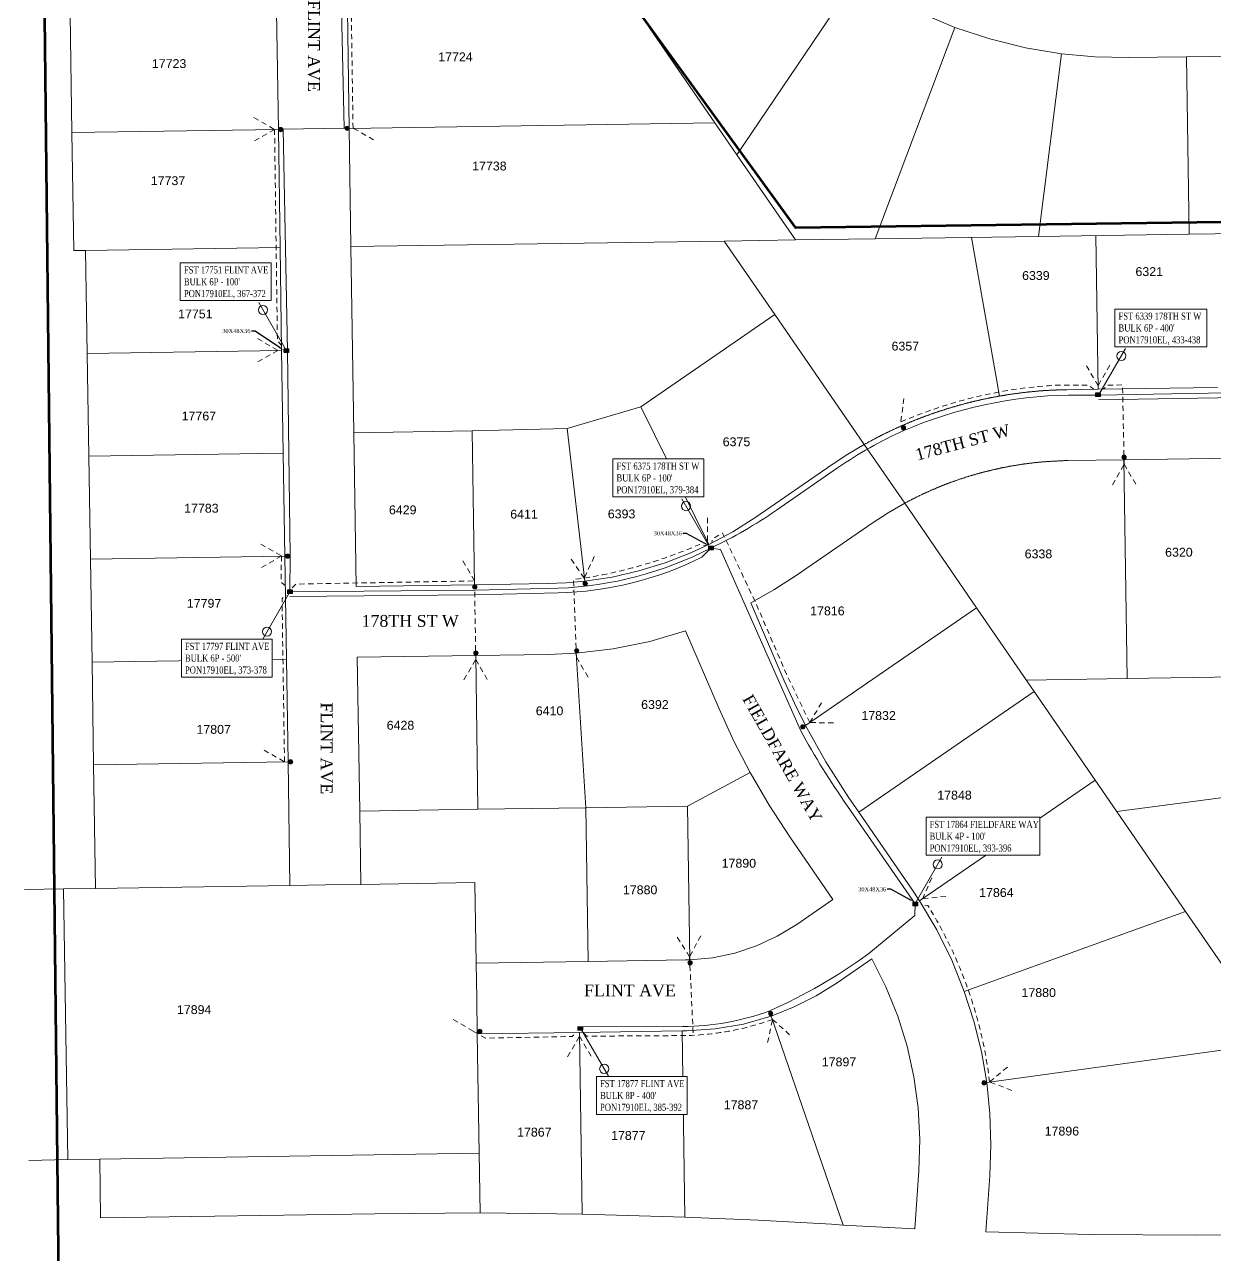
# Model space of a CAD drawing. Header units: feet. Extents: x 865220 to 2841409, y -2240498 to 948907.
# Drawn here: x 2833456 to 2834462, y 945115 to 946155 of the extents above; entities that cross this region are included whole.
import ezdxf
from ezdxf import colors
from ezdxf.entities.mleader import LeaderData, LeaderLine
from ezdxf.enums import TextEntityAlignment as Align
from ezdxf.lldxf.tags import DXFTag
from ezdxf.math import Vec2, Vec3

# ---------------------------------------------------------------- set-up
doc = ezdxf.new("R2010")
doc.units = ezdxf.units.FT
doc.header["$LTSCALE"] = 0.015
doc.header["$MEASUREMENT"] = 0
doc.linetypes.add('DASHED', pattern=[5, 3, -2])
for name, color, linetype in [('288B', 112, '288B'), ('48C', 112, '48C'), ('BURNSVILLE AREA', 7, 'F1'), ('Dakota County Addresses', 7, 'Continuous'), ('Dakota County Parcels', 7, 'Continuous'), ('DETAIL', 7, 'Continuous'), ('DROP BURIED', 7, 'DASHED'), ('PROP_TEL', 6, 'Continuous'), ('STREET NAME', 7, 'Continuous'), ('TAIL', 1, 'MST'), ('TELEPHONE STRUCT-PROP', 6, 'Continuous'), ('TERMINALS', 7, 'Continuous')]:
    doc.layers.add(name, color=color, linetype=linetype)
doc.layers.add('RUNNING LINE (UNDERGROUND)', color=10, linetype='Continuous', lineweight=40)
doc.styles.add('Dimensions 100', font='arial.ttf')
doc.styles.add('Line', font='txt.shx', dxfattribs={"height": 3})
doc.styles.add('SIMPLEX', font='times.ttf', dxfattribs={"width": 0.8})
doc.styles.get("Standard").update_dxf_attribs({"font": 'times.ttf'})
doc.styles.add('Utilities', font='arial.ttf', dxfattribs={"height": 2.5})
tags = doc.linetypes.add('288B', pattern='A,80,-5,["288B",Line,S=1.5,R=0,X=0,Y=-1.5],-24', length=109).pattern_tags.tags
tags[6] = DXFTag(74, 10)
tags = doc.linetypes.add('48C', pattern='A,80,-5,["48C",Line,S=1.5,R=0,X=0,Y=-1.5],-20', length=105).pattern_tags.tags
tags[6] = DXFTag(74, 10)
tags = doc.linetypes.add('F1', pattern='A,15,-5,["F1",Line,S=1.5,R=0,X=0,Y=-1.5],-12', length=32).pattern_tags.tags
tags[6] = DXFTag(74, 10)
tags = doc.linetypes.add('MST', pattern='A,5,-5,5,-5,["TAIL",Line,S=1.5,R=0,X=0,Y=-1.5],-20', length=40).pattern_tags.tags
tags[10] = DXFTag(74, 10)

# ---------------------------------------------------------------- blocks, each defined once
blk = doc.blocks.new('ACMAP_ANN_TEMPLATE_Dakota County Addresses')
at = {"layer": 'Dakota County Addresses', "style": 'Dimensions 100'}
blk.add_attdef('DakotaCountyAddress', text='', height=50, dxfattribs=at).set_placement((0, 0), align=Align.CENTER)
blk = doc.blocks.new('Proposed FlowerPot')
at = {"lineweight": 5, "ltscale": 100, "true_color": 0xffffff}
h = blk.add_hatch(color=7, dxfattribs=at)
h.dxf.hatch_style = 1
h.paths.add_polyline_path([(-0.06, 0, 0.414214), (0, -0.06, 0.414214), (0.06, 0, 0.414214), (0, 0.06, 0.414214)])
at = {"lineweight": 5, "ltscale": 100}
blk.add_circle((0, 0), 0.0604, dxfattribs=at)
at = {"layer": 'RUNNING LINE (UNDERGROUND)', "color": 6, "lineweight": 5, "const_width": 0.00907, "flags": 128}
blk.add_lwpolyline([(-0.06, 0, -0.414214), (0, 0.06, -0.414214), (0.06, 0, -0.414214), (0, -0.06, -0.414214), (-0.06, 0)], format="xyb", dxfattribs=at)
at = {"color": 18, "linetype": 'ByBlock', "lineweight": 5, "ltscale": 100, "true_color": 0x000000, "style": 'Dimensions 100'}
blk.add_text('F', height=0.0744, dxfattribs=at).set_placement((-0.029, -0.037))
blk = doc.blocks.new('NEW HH')
at = {"ltscale": 40, "true_color": 0xffffff}
h = blk.add_hatch(color=7, dxfattribs=at)
h.dxf.hatch_style = 1
h.paths.add_polyline_path([(-0.061, -0.031, 0.414214), (-0.046, -0.046), (0.046, -0.046, 0.414214), (0.061, -0.031), (0.061, 0.031, 0.414214), (0.046, 0.046), (-0.046, 0.046, 0.414214), (-0.061, 0.031)])
at = {"layer": 'RUNNING LINE (UNDERGROUND)', "color": 6, "lineweight": 0, "const_width": 0.005, "flags": 128}
blk.add_lwpolyline([(-0.061, 0.031), (-0.061, -0.031, 0.414214), (-0.046, -0.046), (0.046, -0.046, 0.414214), (0.061, -0.031), (0.061, 0.031, 0.414214), (0.046, 0.046), (-0.046, 0.046, 0.414214)], format="xyb", close=True, dxfattribs=at)
at = {"layer": 'TELEPHONE STRUCT-PROP', "color": 18, "true_color": 0x000000, "style": 'Utilities'}
blk.add_text('HH', height=0.05, dxfattribs=at).set_placement((0, 0), align=Align.MIDDLE_CENTER)
blk = doc.blocks.new('TERMINAL')
at = {"lineweight": 5, "ltscale": 0.5, "flags": 128}
blk.add_lwpolyline([(-0.1, -0.6), (-0.1, 44.8)], dxfattribs=at)
at = {"lineweight": 5, "ltscale": 0.5}
blk.add_circle((-0.1, 37.6), 3.83, dxfattribs=at)

msp = doc.modelspace()

# ---------------------------------------------------------------- linework, layer by layer
at = {"layer": '288B', "lineweight": 5, "ltscale": 50, "flags": 128}
msp.add_lwpolyline([(2833678.5, 945879.2), (2833680.7, 945705.9), (2833680.5, 945675.4), (2833837.1, 945676.8), (2833907.4, 945678.4, 0.109519), (2834036.5, 945712.4, 0.041237), (2834092.1, 945744.5), (2834143.6, 945780.1, -0.047168), (2834199.8, 945811.7, -0.098322), (2834339.1, 945841.7), (2834364.3, 945841.7), (2834566.2, 945845.2), (2834660.7, 945846.8), (2834778, 945848.4), (2834866.1, 945850), (2834956, 945850.3), (2835134.9, 945853.2), (2835314.2, 945855.7), (2835404.1, 945857.6, -0.110188), (2835495.9, 945833.2), (2835555.3, 945805.9, 0.060029), (2835595.7, 945801.4), (2835673.6, 945802.3), (2835703.7, 945802.4, -0.092091), (2835795, 945785.1), (2835834.6, 945769.8), (2835866.5, 945756.6, 0.09105), (2835938.2, 945745), (2836108.7, 945747.4, 0.060024), (2836196.8, 945760.6, 0.059807), (2836279.3, 945794.7, -0.032518), (2836339.3, 945826.2, -0.023167), (2836401.4, 945852.1, -0.043545), (2836530.2, 945882.2), (2836533.7, 945831.7, -0.030919), (2836590.4, 945835.7), (2836705.6, 945838.6), (2836899.2, 945842.4), (2837066.4, 945845.1, -0.143354), (2837216.6, 945803.5, -0.135776), (2837315.6, 945698.9, -0.047257), (2837334.1, 945651.9), (2837390.2, 945445.2), (2837596.9, 945489.7), (2837607.9, 945487.5)], format="xyb", dxfattribs=at)
at = {"layer": '48C', "lineweight": 5, "ltscale": 50, "flags": 128}
msp.add_lwpolyline([(2834209.4, 945411.4), (2834152.1, 945494.2, -0.029073), (2834112.3, 945558.3), (2834044.6, 945711.3), (2834036.5, 945712.4)], format="xyb", dxfattribs=at)
at = {"layer": 'Dakota County Parcels', "lineweight": 5}
for p, q in [((2834058.5, 946044.9), (2834160.4, 946195.5)), ((2833494.6, 946163.7), (2833496.1, 946063.7)), ((2833669.2, 946166.4), (2833670.7, 946066.4)), ((2833729.2, 946167.3), (2833730.7, 946067.3)), ((2833981.5, 946156.8), (2834039.9, 946071.9)), ((2834175.4, 945973.9), (2834243, 946152.7)), ((2834313.5, 945975.9), (2834333.2, 946130.3)), ((2834389.7, 946127.1), (2834438.9, 946127.8)), ((2834438.9, 946127.8), (2834552.9, 946129.5)), ((2834441.1, 945977.8), (2834438.9, 946127.8)), ((2833730.7, 946067.3), (2834039.9, 946071.9)), ((2834039.9, 946071.9), (2834058.5, 946044.9)), ((2833670.7, 946066.4), (2833496.1, 946063.7)), ((2833496.1, 946063.7), (2833497.7, 945963.9)), ((2833670.7, 946066.4), (2833672.2, 945966.5)), ((2833730.7, 946067.3), (2833732.1, 945967.4)), ((2834058.5, 946044.9), (2834108, 945972.9)), ((2834313.5, 945975.9), (2834175.4, 945973.9)), ((2834441.1, 945977.8), (2834313.5, 945975.9)), ((2834362.2, 945976.7), (2834364.1, 945846.7)), ((2834555.1, 945979.5), (2834441.1, 945977.8)), ((2833672.2, 945966.5), (2833507.7, 945964)), ((2833673.5, 945879.5), (2833672.2, 945966.5)), ((2833732.1, 945967.4), (2834047.9, 945972)), ((2833734.6, 945809.9), (2833732.1, 945967.4)), ((2834108, 945972.9), (2834047.9, 945972)), ((2834090.7, 945909.9), (2834047.9, 945972)), ((2834175.4, 945973.9), (2834108, 945972.9)), ((2834257, 945975.1), (2834280.6, 945840.9)), ((2833507.7, 945964), (2833497.7, 945963.9)), ((2833509, 945876.9), (2833507.7, 945964)), ((2833977.3, 945831.9), (2834090.7, 945909.9)), ((2834166.3, 945800), (2834090.7, 945909.9)), ((2833509, 945876.9), (2833673.5, 945879.5)), ((2833510.4, 945790), (2833509, 945876.9)), ((2833674.9, 945792.5), (2833673.5, 945879.5)), ((2834337.7, 945846.3), (2834364.1, 945846.7)), ((2834364.1, 945846.7), (2834465.1, 945848.2)), ((2833915.1, 945813.5), (2833977.3, 945831.9)), ((2833977.3, 945831.9), (2834034.7, 945715.3)), ((2833734.6, 945809.9), (2833834.7, 945811.4)), ((2833736.6, 945679.9), (2833734.6, 945809.9)), ((2833834.7, 945811.4), (2833915.1, 945813.5)), ((2833834.7, 945811.4), (2833836.6, 945681.4)), ((2833915.1, 945813.5), (2833930, 945684.4)), ((2834183.4, 945775.1), (2834166.3, 945800)), ((2833674.9, 945792.5), (2833510.4, 945790)), ((2833511.7, 945703), (2833510.4, 945790)), ((2833676.2, 945705.5), (2833674.9, 945792.5)), ((2834385.9, 945787), (2834477.9, 945788.4)), ((2834139, 945783), (2834074.6, 945738.6)), ((2834338.6, 945786.3), (2834385.9, 945787)), ((2834385.9, 945787), (2834388.7, 945602.1)), ((2834200.5, 945750.3), (2834183.4, 945775.1)), ((2834261.2, 945661.9), (2834200.5, 945750.3)), ((2834108.6, 945689.2), (2834173, 945733.5)), ((2834034.7, 945715.3), (2834019.5, 945708.3)), ((2833676.2, 945705.5), (2833511.7, 945703)), ((2833677.6, 945618.5), (2833676.2, 945705.5)), ((2833513.1, 945616), (2833511.7, 945703)), ((2833836.6, 945681.4), (2833736.6, 945679.9)), ((2833898, 945682.3), (2833836.6, 945681.4)), ((2834098.6, 945600.2), (2834070.3, 945666.1)), ((2834261.2, 945661.9), (2834116.5, 945562.4)), ((2834310, 945591.1), (2834261.2, 945661.9)), ((2834015.2, 945642.4), (2834043.5, 945576.5)), ((2833837.6, 945621.4), (2833898.9, 945622.3)), ((2833898.9, 945622.3), (2833922.6, 945623.4)), ((2833930.7, 945492.8), (2833922.6, 945623.4)), ((2833677.6, 945618.5), (2833513.1, 945616)), ((2833514.4, 945529), (2833513.1, 945616)), ((2833678.9, 945531.6), (2833677.6, 945618.5)), ((2833737.5, 945620), (2833837.6, 945621.4)), ((2833739.5, 945490), (2833737.5, 945620)), ((2833839.5, 945491.5), (2833837.6, 945621.4)), ((2834303.3, 945600.8), (2834388.7, 945602.1)), ((2834388.7, 945602.1), (2834480.7, 945603.4)), ((2834310, 945591.1), (2834161.7, 945489.1)), ((2834361.5, 945516.1), (2834310, 945591.1)), ((2833514.4, 945529), (2833678.9, 945531.6)), ((2833514.4, 945529), (2833516.1, 945424.5)), ((2833678.9, 945531.6), (2833680.5, 945427.1)), ((2834016.7, 945494.1), (2834069.8, 945522.6)), ((2834379.9, 945489.5), (2834613.8, 945520.6)), ((2834361.5, 945516.1), (2834213.1, 945414)), ((2834438, 945404.9), (2834361.5, 945516.1)), ((2834152.7, 945502.1), (2834161.7, 945489.1)), ((2833739.5, 945490), (2833839.5, 945491.5)), ((2833739.5, 945490), (2833740.5, 945428)), ((2833839.5, 945491.5), (2833930.7, 945492.8)), ((2833930.7, 945492.8), (2834016.7, 945494.1)), ((2833930.7, 945492.8), (2833932.7, 945362.8)), ((2834016.7, 945494.1), (2834018.6, 945364.1)), ((2834161.7, 945489.1), (2834206.4, 945424)), ((2834103.3, 945468.1), (2834139.7, 945415.2)), ((2833456.1, 945423.6), (2833489.1, 945424.1)), ((2833489.1, 945424.1), (2833516.1, 945424.5)), ((2833492.6, 945195.2), (2833489.1, 945424.1)), ((2833516.1, 945424.5), (2833680.5, 945427.1)), ((2833680.5, 945427.1), (2833710.5, 945427.5)), ((2833710.5, 945427.5), (2833740.5, 945428)), ((2833740.5, 945428), (2833837, 945429.5)), ((2833838, 945361.4), (2833837, 945429.5)), ((2834213.1, 945414), (2834206.4, 945424)), ((2834139.7, 945415.2), (2834109.2, 945394.1)), ((2834438, 945404.9), (2834250.8, 945337.5)), ((2834514.2, 945294.2), (2834438, 945404.9)), ((2833932.7, 945362.8), (2833838, 945361.4)), ((2834015.2, 945364.1), (2833932.7, 945362.8)), ((2834018.6, 945364.1), (2834015.2, 945364.1)), ((2834143.3, 945344.7), (2834172.6, 945365)), ((2833838.5, 945331.4), (2833838, 945361.4)), ((2833839, 945301.5), (2833838.5, 945331.4)), ((2834087.5, 945316.6), (2834148.3, 945139.9)), ((2833925.3, 945302.7), (2833839, 945301.5)), ((2833840.5, 945200.6), (2833839, 945301.5)), ((2833925.3, 945302.7), (2834012.2, 945304)), ((2833925.3, 945302.7), (2833927.6, 945149.1)), ((2834012.2, 945304), (2834016.1, 945304.1)), ((2834012.2, 945304), (2834014.5, 945146.6)), ((2834514.2, 945294.2), (2834269.8, 945260.5)), ((2833492.6, 945195.2), (2833519.6, 945195.6)), ((2833519.6, 945195.6), (2833840.5, 945200.6)), ((2833520.4, 945146.1), (2833519.6, 945195.6)), ((2833840.5, 945200.6), (2833841.3, 945150.1)), ((2833459.6, 945194.6), (2833492.6, 945195.2)), ((2834212.5, 945185.7), (2834209, 945136.7)), ((2834269, 945134.2), (2834272.4, 945181.4)), ((2833752.3, 945149.5), (2833520.4, 945146.1)), ((2833841.3, 945150.1), (2833752.3, 945149.5)), ((2833927.6, 945149.1), (2833841.3, 945150.1)), ((2834014.5, 945146.6), (2833927.6, 945149.1)), ((2834148.3, 945139.9), (2834138.5, 945140.5)), ((2834209, 945136.7), (2834148.3, 945139.9))]:
    msp.add_line(p, q, dxfattribs=at)
for points in [[(2834160.4, 946195.5), (2834186.8, 946179.1), (2834214.4, 946164.8), (2834243, 946152.7)], [(2834243, 946152.7), (2834272.4, 946142.9), (2834302.6, 946135.4), (2834333.2, 946130.3)], [(2834333.2, 946130.3), (2834361.4, 946127.7), (2834389.7, 946127.1)], [(2834280.6, 945840.9), (2834280.1, 945840.8), (2834279.6, 945840.7), (2834279.1, 945840.6), (2834278.6, 945840.5), (2834278.1, 945840.4), (2834277.6, 945840.4), (2834277.2, 945840.3), (2834276.7, 945840.2), (2834276.2, 945840.1), (2834275.7, 945840), (2834275.2, 945839.9), (2834274.7, 945839.8), (2834274.2, 945839.7), (2834273.7, 945839.6), (2834273.2, 945839.5), (2834272.7, 945839.4), (2834272.2, 945839.3), (2834271.8, 945839.2), (2834271.3, 945839.1), (2834270.8, 945839), (2834270.3, 945838.9), (2834269.8, 945838.8), (2834269.3, 945838.7), (2834268.8, 945838.6), (2834268.3, 945838.5), (2834267.8, 945838.4), (2834267.4, 945838.3), (2834266.9, 945838.2), (2834266.4, 945838.1), (2834265.9, 945838), (2834265.4, 945837.9), (2834264.9, 945837.8), (2834264.4, 945837.7), (2834263.9, 945837.5), (2834263.4, 945837.4), (2834263, 945837.3), (2834262.5, 945837.2), (2834262, 945837.1), (2834261.5, 945837), (2834261, 945836.9), (2834260.5, 945836.8), (2834260, 945836.6), (2834259.5, 945836.5), (2834259.1, 945836.4), (2834258.6, 945836.3), (2834258.1, 945836.2), (2834257.6, 945836.1), (2834257.1, 945835.9), (2834256.6, 945835.8), (2834256.1, 945835.7), (2834255.7, 945835.6), (2834255.2, 945835.5), (2834254.7, 945835.3), (2834254.2, 945835.2), (2834253.7, 945835.1), (2834253.2, 945835), (2834252.8, 945834.8), (2834252.3, 945834.7), (2834251.8, 945834.6), (2834251.3, 945834.5), (2834250.8, 945834.3), (2834250.3, 945834.2), (2834249.9, 945834.1), (2834249.4, 945833.9), (2834248.9, 945833.8), (2834248.4, 945833.7), (2834247.9, 945833.6), (2834247.4, 945833.4), (2834247, 945833.3), (2834246.5, 945833.2), (2834246, 945833), (2834245.5, 945832.9), (2834245, 945832.7), (2834244.6, 945832.6), (2834244.1, 945832.5), (2834243.6, 945832.3), (2834243.1, 945832.2), (2834242.6, 945832.1), (2834242.2, 945831.9), (2834241.7, 945831.8), (2834241.2, 945831.6), (2834240.7, 945831.5), (2834240.2, 945831.4), (2834239.8, 945831.2), (2834239.3, 945831.1), (2834238.8, 945830.9), (2834238.3, 945830.8), (2834237.8, 945830.6), (2834237.4, 945830.5), (2834236.9, 945830.3), (2834236.4, 945830.2), (2834235.9, 945830), (2834235.5, 945829.9), (2834235, 945829.7), (2834234.5, 945829.6), (2834234, 945829.4), (2834233.5, 945829.3), (2834233.1, 945829.1), (2834232.6, 945829), (2834232.1, 945828.8), (2834231.6, 945828.7), (2834231.2, 945828.5), (2834230.7, 945828.4), (2834230.2, 945828.2), (2834229.7, 945828.1), (2834229.3, 945827.9), (2834228.8, 945827.7), (2834228.3, 945827.6), (2834227.8, 945827.4), (2834227.4, 945827.3), (2834226.9, 945827.1), (2834226.4, 945826.9), (2834226, 945826.8), (2834225.5, 945826.6), (2834225, 945826.4), (2834224.5, 945826.3), (2834224.1, 945826.1), (2834223.6, 945826), (2834223.1, 945825.8), (2834222.7, 945825.6), (2834222.2, 945825.5), (2834221.7, 945825.3), (2834221.2, 945825.1), (2834220.8, 945824.9), (2834220.3, 945824.8), (2834219.8, 945824.6), (2834219.4, 945824.4), (2834218.9, 945824.3), (2834218.4, 945824.1), (2834218, 945823.9), (2834217.5, 945823.7), (2834217, 945823.6), (2834216.5, 945823.4), (2834216.1, 945823.2), (2834215.6, 945823), (2834215.1, 945822.9), (2834214.7, 945822.7), (2834214.2, 945822.5), (2834213.7, 945822.3), (2834213.3, 945822.1), (2834212.8, 945822), (2834212.3, 945821.8), (2834211.9, 945821.6), (2834211.4, 945821.4), (2834210.9, 945821.2), (2834210.5, 945821.1), (2834210, 945820.9), (2834209.6, 945820.7), (2834209.1, 945820.5), (2834208.6, 945820.3), (2834208.2, 945820.1), (2834207.7, 945819.9), (2834207.2, 945819.7), (2834206.8, 945819.6), (2834206.3, 945819.4), (2834205.8, 945819.2), (2834205.4, 945819), (2834204.9, 945818.8), (2834204.5, 945818.6), (2834204, 945818.4), (2834203.5, 945818.2), (2834203.1, 945818), (2834202.6, 945817.8), (2834202.2, 945817.6), (2834201.7, 945817.4), (2834201.2, 945817.2), (2834200.8, 945817), (2834200.3, 945816.8), (2834199.9, 945816.6), (2834199.4, 945816.4), (2834198.9, 945816.2), (2834198.5, 945816), (2834198, 945815.8), (2834197.6, 945815.6), (2834197.1, 945815.4), (2834196.7, 945815.2), (2834196.2, 945815), (2834195.7, 945814.8), (2834195.3, 945814.6), (2834194.8, 945814.4), (2834194.4, 945814.2), (2834193.9, 945814), (2834193.5, 945813.8), (2834193, 945813.6), (2834192.6, 945813.4), (2834192.1, 945813.2), (2834191.6, 945813), (2834191.2, 945812.8), (2834190.7, 945812.5), (2834190.3, 945812.3), (2834189.8, 945812.1), (2834189.4, 945811.9), (2834188.9, 945811.7), (2834188.5, 945811.5), (2834188, 945811.3), (2834187.6, 945811), (2834187.1, 945810.8), (2834186.7, 945810.6), (2834186.2, 945810.4), (2834185.8, 945810.2), (2834185.3, 945810), (2834184.9, 945809.7), (2834184.4, 945809.5), (2834184, 945809.3), (2834183.5, 945809.1), (2834183.1, 945808.9), (2834182.6, 945808.6), (2834182.2, 945808.4), (2834181.7, 945808.2), (2834181.3, 945808), (2834180.8, 945807.7), (2834180.4, 945807.5), (2834180, 945807.3), (2834179.5, 945807.1), (2834179.1, 945806.8), (2834178.6, 945806.6), (2834178.2, 945806.4), (2834177.7, 945806.1), (2834177.3, 945805.9), (2834176.8, 945805.7), (2834176.4, 945805.5), (2834176, 945805.2), (2834175.5, 945805), (2834175.1, 945804.8), (2834174.6, 945804.5), (2834174.2, 945804.3), (2834173.7, 945804.1), (2834173.3, 945803.8), (2834172.9, 945803.6), (2834172.4, 945803.3), (2834172, 945803.1), (2834171.5, 945802.9), (2834171.1, 945802.6), (2834170.7, 945802.4), (2834170.2, 945802.2), (2834169.8, 945801.9), (2834169.4, 945801.7), (2834168.9, 945801.4), (2834168.5, 945801.2), (2834168, 945800.9), (2834167.6, 945800.7), (2834167.2, 945800.5), (2834166.7, 945800.2), (2834166.3, 945800)], [(2834337.7, 945846.3), (2834337.2, 945846.3), (2834336.7, 945846.3), (2834336.2, 945846.3), (2834335.7, 945846.3), (2834335.2, 945846.3), (2834334.7, 945846.2), (2834334.2, 945846.2), (2834333.7, 945846.2), (2834333.2, 945846.2), (2834332.7, 945846.2), (2834332.2, 945846.2), (2834331.7, 945846.2), (2834331.2, 945846.1), (2834330.7, 945846.1), (2834330.2, 945846.1), (2834329.7, 945846.1), (2834329.2, 945846.1), (2834328.7, 945846.1), (2834328.2, 945846), (2834327.7, 945846), (2834327.2, 945846), (2834326.7, 945846), (2834326.2, 945845.9), (2834325.7, 945845.9), (2834325.2, 945845.9), (2834324.7, 945845.9), (2834324.2, 945845.9), (2834323.7, 945845.8), (2834323.2, 945845.8), (2834322.7, 945845.8), (2834322.2, 945845.7), (2834321.7, 945845.7), (2834321.2, 945845.7), (2834320.7, 945845.7), (2834320.2, 945845.6), (2834319.7, 945845.6), (2834319.2, 945845.6), (2834318.7, 945845.5), (2834318.2, 945845.5), (2834317.7, 945845.5), (2834317.2, 945845.4), (2834316.7, 945845.4), (2834316.2, 945845.3), (2834315.7, 945845.3), (2834315.2, 945845.3), (2834314.7, 945845.2), (2834314.2, 945845.2), (2834313.7, 945845.1), (2834313.2, 945845.1), (2834312.7, 945845.1), (2834312.2, 945845), (2834311.7, 945845), (2834311.2, 945844.9), (2834310.7, 945844.9), (2834310.3, 945844.8), (2834309.8, 945844.8), (2834309.3, 945844.8), (2834308.8, 945844.7), (2834308.3, 945844.7), (2834307.8, 945844.6), (2834307.3, 945844.6), (2834306.8, 945844.5), (2834306.3, 945844.5), (2834305.8, 945844.4), (2834305.3, 945844.4), (2834304.8, 945844.3), (2834304.3, 945844.3), (2834303.8, 945844.2), (2834303.3, 945844.1), (2834302.8, 945844.1), (2834302.3, 945844), (2834301.8, 945844), (2834301.3, 945843.9), (2834300.8, 945843.9), (2834300.3, 945843.8), (2834299.8, 945843.7), (2834299.3, 945843.7), (2834298.8, 945843.6), (2834298.3, 945843.6), (2834297.8, 945843.5), (2834297.3, 945843.4), (2834296.8, 945843.4), (2834296.3, 945843.3), (2834295.8, 945843.2), (2834295.3, 945843.2), (2834294.9, 945843.1), (2834294.4, 945843), (2834293.9, 945843), (2834293.4, 945842.9), (2834292.9, 945842.8), (2834292.4, 945842.8), (2834291.9, 945842.7), (2834291.4, 945842.6), (2834290.9, 945842.5), (2834290.4, 945842.5), (2834289.9, 945842.4), (2834289.4, 945842.3), (2834288.9, 945842.3), (2834288.4, 945842.2), (2834287.9, 945842.1), (2834287.4, 945842), (2834286.9, 945841.9), (2834286.4, 945841.9), (2834286, 945841.8), (2834285.5, 945841.7), (2834285, 945841.6), (2834284.5, 945841.5), (2834284, 945841.5), (2834283.5, 945841.4), (2834283, 945841.3), (2834282.5, 945841.2), (2834282, 945841.1), (2834281.5, 945841), (2834280.6, 945840.9)], [(2834166.3, 945800), (2834152.5, 945791.8), (2834139, 945783)], [(2834200.5, 945750.3), (2834200.9, 945750.5), (2834201.3, 945750.8), (2834201.8, 945751), (2834202.2, 945751.2), (2834202.7, 945751.5), (2834203.1, 945751.7), (2834203.5, 945751.9), (2834204, 945752.2), (2834204.4, 945752.4), (2834204.9, 945752.6), (2834205.3, 945752.9), (2834205.8, 945753.1), (2834206.2, 945753.3), (2834206.7, 945753.6), (2834207.1, 945753.8), (2834207.5, 945754), (2834208, 945754.2), (2834208.4, 945754.5), (2834208.9, 945754.7), (2834209.3, 945754.9), (2834209.8, 945755.1), (2834210.2, 945755.4), (2834210.7, 945755.6), (2834211.1, 945755.8), (2834211.6, 945756), (2834212, 945756.2), (2834212.5, 945756.4), (2834212.9, 945756.7), (2834213.4, 945756.9), (2834213.8, 945757.1), (2834214.3, 945757.3), (2834214.7, 945757.5), (2834215.2, 945757.7), (2834215.6, 945758), (2834216.1, 945758.2), (2834216.5, 945758.4), (2834217, 945758.6), (2834217.4, 945758.8), (2834217.9, 945759), (2834218.4, 945759.2), (2834218.8, 945759.4), (2834219.3, 945759.6), (2834219.7, 945759.8), (2834220.2, 945760), (2834220.6, 945760.2), (2834221.1, 945760.4), (2834221.5, 945760.6), (2834222, 945760.9), (2834222.5, 945761.1), (2834222.9, 945761.3), (2834223.4, 945761.5), (2834223.8, 945761.7), (2834224.3, 945761.9), (2834224.8, 945762), (2834225.2, 945762.2), (2834225.7, 945762.4), (2834226.1, 945762.6), (2834226.6, 945762.8), (2834227.1, 945763), (2834227.5, 945763.2), (2834228, 945763.4), (2834228.4, 945763.6), (2834228.9, 945763.8), (2834229.4, 945764), (2834229.8, 945764.2), (2834230.3, 945764.4), (2834230.8, 945764.5), (2834231.2, 945764.7), (2834231.7, 945764.9), (2834232.1, 945765.1), (2834232.6, 945765.3), (2834233.1, 945765.5), (2834233.5, 945765.7), (2834234, 945765.8), (2834234.5, 945766), (2834234.9, 945766.2), (2834235.4, 945766.4), (2834235.9, 945766.6), (2834236.3, 945766.7), (2834236.8, 945766.9), (2834237.3, 945767.1), (2834237.7, 945767.3), (2834238.2, 945767.4), (2834238.7, 945767.6), (2834239.1, 945767.8), (2834239.6, 945768), (2834240.1, 945768.1), (2834240.6, 945768.3), (2834241, 945768.5), (2834241.5, 945768.6), (2834242, 945768.8), (2834242.4, 945769), (2834242.9, 945769.1), (2834243.4, 945769.3), (2834243.9, 945769.5), (2834244.3, 945769.6), (2834244.8, 945769.8), (2834245.3, 945770), (2834245.7, 945770.1), (2834246.2, 945770.3), (2834246.7, 945770.5), (2834247.2, 945770.6), (2834247.6, 945770.8), (2834248.1, 945770.9), (2834248.6, 945771.1), (2834249.1, 945771.3), (2834249.5, 945771.4), (2834250, 945771.6), (2834250.5, 945771.7), (2834251, 945771.9), (2834251.4, 945772), (2834251.9, 945772.2), (2834252.4, 945772.3), (2834252.9, 945772.5), (2834253.3, 945772.6), (2834253.8, 945772.8), (2834254.3, 945772.9), (2834254.8, 945773.1), (2834255.3, 945773.2), (2834255.7, 945773.4), (2834256.2, 945773.5), (2834256.7, 945773.7), (2834257.2, 945773.8), (2834257.6, 945773.9), (2834258.1, 945774.1), (2834258.6, 945774.2), (2834259.1, 945774.4), (2834259.6, 945774.5), (2834260, 945774.6), (2834260.5, 945774.8), (2834261, 945774.9), (2834261.5, 945775.1), (2834262, 945775.2), (2834262.4, 945775.3), (2834262.9, 945775.5), (2834263.4, 945775.6), (2834263.9, 945775.7), (2834264.4, 945775.9), (2834264.9, 945776), (2834265.3, 945776.1), (2834265.8, 945776.2), (2834266.3, 945776.4), (2834266.8, 945776.5), (2834267.3, 945776.6), (2834267.8, 945776.8), (2834268.2, 945776.9), (2834268.7, 945777), (2834269.2, 945777.1), (2834269.7, 945777.2), (2834270.2, 945777.4), (2834270.7, 945777.5), (2834271.2, 945777.6), (2834271.6, 945777.7), (2834272.1, 945777.8), (2834272.6, 945778), (2834273.1, 945778.1), (2834273.6, 945778.2), (2834274.1, 945778.3), (2834274.6, 945778.4), (2834275, 945778.5), (2834275.5, 945778.7), (2834276, 945778.8), (2834276.5, 945778.9), (2834277, 945779), (2834277.5, 945779.1), (2834278, 945779.2), (2834278.5, 945779.3), (2834278.9, 945779.4), (2834279.4, 945779.5), (2834279.9, 945779.6), (2834280.4, 945779.7), (2834280.9, 945779.8), (2834281.4, 945779.9), (2834281.9, 945780.1), (2834282.4, 945780.2), (2834282.9, 945780.3), (2834283.3, 945780.4), (2834283.8, 945780.5), (2834284.3, 945780.5), (2834284.8, 945780.6), (2834285.3, 945780.7), (2834285.8, 945780.8), (2834286.3, 945780.9), (2834286.8, 945781), (2834287.3, 945781.1), (2834287.8, 945781.2), (2834288.3, 945781.3), (2834288.7, 945781.4), (2834289.2, 945781.5), (2834289.7, 945781.6), (2834290.2, 945781.7), (2834290.7, 945781.8), (2834291.2, 945781.8), (2834291.7, 945781.9), (2834292.2, 945782), (2834292.7, 945782.1), (2834293.2, 945782.2), (2834293.7, 945782.3), (2834294.2, 945782.3), (2834294.7, 945782.4), (2834295.1, 945782.5), (2834295.6, 945782.6), (2834296.1, 945782.7), (2834296.6, 945782.7), (2834297.1, 945782.8), (2834297.6, 945782.9), (2834298.1, 945783), (2834298.6, 945783), (2834299.1, 945783.1), (2834299.6, 945783.2), (2834300.1, 945783.3), (2834300.6, 945783.3), (2834301.1, 945783.4), (2834301.6, 945783.5), (2834302.1, 945783.5), (2834302.6, 945783.6), (2834303.1, 945783.7), (2834303.6, 945783.7), (2834304.1, 945783.8), (2834304.5, 945783.9), (2834305, 945783.9), (2834305.5, 945784), (2834306, 945784.1), (2834306.5, 945784.1), (2834307, 945784.2), (2834307.5, 945784.2), (2834308, 945784.3), (2834308.5, 945784.4), (2834309, 945784.4), (2834309.5, 945784.5), (2834310, 945784.5), (2834310.5, 945784.6), (2834311, 945784.6), (2834311.5, 945784.7), (2834312, 945784.7), (2834312.5, 945784.8), (2834313, 945784.8), (2834313.5, 945784.9), (2834314, 945784.9), (2834314.5, 945785), (2834315, 945785), (2834315.5, 945785.1), (2834316, 945785.1), (2834316.5, 945785.2), (2834317, 945785.2), (2834317.5, 945785.3), (2834318, 945785.3), (2834318.5, 945785.3), (2834319, 945785.4), (2834319.5, 945785.4), (2834320, 945785.5), (2834320.5, 945785.5), (2834321, 945785.5), (2834321.5, 945785.6), (2834322, 945785.6), (2834322.5, 945785.6), (2834323, 945785.7), (2834323.5, 945785.7), (2834324, 945785.7), (2834324.5, 945785.8), (2834325, 945785.8), (2834325.5, 945785.8), (2834325.9, 945785.9), (2834326.4, 945785.9), (2834326.9, 945785.9), (2834327.4, 945785.9), (2834327.9, 945786), (2834328.4, 945786), (2834328.9, 945786), (2834329.4, 945786), (2834329.9, 945786.1), (2834330.4, 945786.1), (2834330.9, 945786.1), (2834331.4, 945786.1), (2834331.9, 945786.1), (2834332.4, 945786.2), (2834332.9, 945786.2), (2834333.4, 945786.2), (2834333.9, 945786.2), (2834334.4, 945786.2), (2834334.9, 945786.2), (2834335.4, 945786.3), (2834335.9, 945786.3), (2834336.4, 945786.3), (2834336.9, 945786.3), (2834337.4, 945786.3), (2834337.9, 945786.3), (2834338.6, 945786.3)], [(2834173, 945733.5), (2834186.5, 945742.3), (2834200.5, 945750.3)], [(2834074.6, 945738.6), (2834055.1, 945726.2), (2834034.7, 945715.3)], [(2834019.5, 945708.3), (2833997.9, 945699.9), (2833975.7, 945693.1), (2833953, 945687.9), (2833930, 945684.4)], [(2833930, 945684.4), (2833914, 945683), (2833898, 945682.3)], [(2834070.3, 945666.1), (2834089.8, 945677.1), (2834108.6, 945689.2)], [(2833922.6, 945623.4), (2833954, 945627.2), (2833984.9, 945633.5), (2834015.2, 945642.4)], [(2834116.5, 945562.4), (2834107.2, 945581.1), (2834098.6, 945600.2)], [(2834043.5, 945576.5), (2834056, 945549.2), (2834069.8, 945522.6)], [(2834152.7, 945502.1), (2834133.7, 945531.7), (2834116.5, 945562.4)], [(2834069.8, 945522.6), (2834085.8, 945494.9), (2834103.3, 945468.1)], [(2834250.8, 945337.5), (2834240.2, 945363.9), (2834227.6, 945389.5), (2834213.1, 945414)], [(2834109.2, 945394.1), (2834092.7, 945384.1), (2834075.2, 945375.9), (2834056.8, 945369.9), (2834037.9, 945365.9), (2834018.6, 945364.1)], [(2834172.6, 945365), (2834184.6, 945341.2), (2834194.6, 945316.6), (2834202.5, 945291.2), (2834208.3, 945265.2), (2834211.9, 945238.9), (2834213.3, 945212.3), (2834212.5, 945185.7)], [(2834087.5, 945316.6), (2834106.9, 945324.3), (2834125.6, 945333.7), (2834143.3, 945344.7)], [(2834269.8, 945260.5), (2834265.3, 945286.6), (2834258.9, 945312.3), (2834250.8, 945337.5)], [(2834016.1, 945304.1), (2834040.3, 945305.7), (2834064.2, 945309.9), (2834087.5, 945316.6)], [(2834272.4, 945181.4), (2834273.3, 945207.8), (2834272.5, 945234.3), (2834269.8, 945260.5)], [(2834138.5, 945140.5), (2834076.5, 945143.9), (2834014.5, 945146.6)], [(2834624.1, 945134.5), (2834535.3, 945132), (2834446.5, 945131.2), (2834357.7, 945131.9), (2834269, 945134.2)]]:
    msp.add_lwpolyline(points, dxfattribs=at)
at = {"layer": 'DROP BURIED', "lineweight": 5, "ltscale": 100, "flags": 128}
for points in [[(2833733.9, 946067.6), (2833732.5, 946160.2), (2833729.2, 946163.7)], [(2833667.5, 946066.4), (2833669.9, 945888), (2833673, 945884)], [(2834386.1, 945783.3), (2834384.7, 945850.3), (2834371.8, 945850.1), (2834368.4, 945846.7)], [(2834120.2, 945564.8), (2834100.5, 945605.7), (2834074.7, 945665.6), (2834046.4, 945725.1), (2834038, 945720.2), (2834037.2, 945716.7)], [(2833673.3, 945705.7), (2833673, 945683.8), (2833676.7, 945680.4)], [(2833837.7, 945618.3), (2833836.6, 945684.6), (2833685.6, 945681.9), (2833682.4, 945678.8)], [(2833675.9, 945531.6), (2833673.8, 945669.8), (2833677.4, 945672.8)], [(2834018.5, 945366.8), (2834021.6, 945300.4)], [(2833835.8, 945303.7), (2833845.8, 945298), (2833919.1, 945299.3), (2833922.7, 945302.6)]]:
    msp.add_lwpolyline(points, dxfattribs=at)
at = {"layer": 'DROP BURIED', "lineweight": 5, "ltscale": 100}
for points in [[(2833650.1, 946076.4), (2833667.5, 946066.4), (2833650.1, 946056.4)], [(2833751.3, 946057.6), (2833733.9, 946067.6)], [(2833653, 945889.5), (2833670.3, 945879.5), (2833653, 945869.5)], [(2834374, 945867), (2834364, 945849.7), (2834354, 945867)], [(2834199.8, 945838.9), (2834197.2, 945819)], [(2834376.1, 945765.9), (2834386.1, 945783.3), (2834396.1, 945765.9)], [(2834033.6, 945738), (2834033.7, 945718)], [(2833655.9, 945715.7), (2833673.3, 945705.7), (2833655.9, 945695.7)], [(2833937.9, 945705.2), (2833929.5, 945687), (2833918, 945703.4)], [(2833836.6, 945684.6), (2833826.6, 945701.9)], [(2833827.7, 945600.9), (2833837.7, 945618.2), (2833847.7, 945600.9)], [(2833922.9, 945620.2), (2833932.9, 945602.9)], [(2834140.2, 945564.6), (2834120.2, 945564.8), (2834130.4, 945582)], [(2833658.6, 945541.6), (2833675.9, 945531.6)], [(2834235.3, 945417.8), (2834215.5, 945415.6), (2834223.5, 945433.9)], [(2834027.9, 945384.5), (2834018.5, 945366.8), (2834007.9, 945383.7)], [(2833818.5, 945313.7), (2833835.8, 945303.7)], [(2834084.5, 945294.2), (2834088.7, 945313.8), (2834103.5, 945300.4)], [(2833915.4, 945282.2), (2833925.4, 945299.5), (2833935.4, 945282.2)], [(2834291, 945253.8), (2834272.3, 945260.9), (2834287.7, 945273.6)]]:
    msp.add_lwpolyline(points, dxfattribs=at)
at = {"layer": 'DROP BURIED', "lineweight": 5, "ltscale": 100, "flags": 128}
for points in [[(2834197.2, 945819, -0.090557), (2834330.8, 945850.2), (2834356, 945850.2), (2834360.3, 945846.7)], [(2833922.9, 945620.2), (2833920.4, 945685.8), (2833929.5, 945687, 0.063913), (2834027, 945715.5), (2834032, 945714.5)], [(2834272.3, 945260.9, 0.109729), (2834220.1, 945410.1), (2834214.4, 945410.8)], [(2834088.7, 945313.8, -0.084334), (2834012.9, 945300.1), (2833931.4, 945299.6), (2833928.6, 945302.7)]]:
    msp.add_lwpolyline(points, format="xyb", dxfattribs=at)
at = {"layer": 'TAIL', "lineweight": 5, "ltscale": 50, "flags": 128}
for points in [[(2833724.1, 946167.4), (2833726.3, 946067.4), (2833674.8, 946066.6), (2833678.5, 945879.2)], [(2834364.3, 945837.7), (2834566.3, 945841.2), (2834642.9, 945842.4), (2834660.7, 945846.8)]]:
    msp.add_lwpolyline(points, dxfattribs=at)
for points in [[(2833680.5, 945671.4), (2833837.2, 945672.8), (2833907.5, 945674.4, 0.109544), (2834028.9, 945704.6), (2834036.5, 945712.4, 0.109544)], [(2833925.4, 945307.4), (2834012.6, 945307.7, 0.084496), (2834086.3, 945321, 0.053706), (2834170, 945369.4), (2834208.9, 945401.7), (2834209.4, 945411.4)]]:
    msp.add_lwpolyline(points, format="xyb", dxfattribs=at)

# ---------------------------------------------------------------- block references
at = {"lineweight": 5, "xscale": 40, "yscale": 40, "zscale": 40}
for p in [(2833677.5, 945879.4), (2834363.9, 945842), (2834036.5, 945712.4), (2833680.5, 945675.4), (2834209.4, 945411.4), (2833926, 945306.1)]:
    msp.add_blockref('NEW HH', p, dxfattribs=at)
at = {"layer": 'Dakota County Addresses', "lineweight": 5, "xscale": 0.15, "yscale": 0.15, "zscale": 0.15}
for p, values in [((2833820.5, 946124), {'DakotaCountyAddress': '17724'}), ((2833578.3, 946118.3), {'DakotaCountyAddress': '17723'}), ((2833849.2, 946031.7), {'DakotaCountyAddress': '17738'}), ((2833577.4, 946019.3), {'DakotaCountyAddress': '17737'}), ((2834311.4, 945939.1), {'DakotaCountyAddress': '6339'}), ((2834407.3, 945942.4), {'DakotaCountyAddress': '6321'}), ((2833600.5, 945906.6), {'DakotaCountyAddress': '17751'}), ((2834201, 945879.4), {'DakotaCountyAddress': '6357'}), ((2833603.5, 945820.3), {'DakotaCountyAddress': '17767'}), ((2834058.2, 945798.5), {'DakotaCountyAddress': '6375'}), ((2833605.6, 945742.3), {'DakotaCountyAddress': '17783'}), ((2833775.9, 945740.9), {'DakotaCountyAddress': '6429'}), ((2833878.5, 945737.3), {'DakotaCountyAddress': '6411'}), ((2833961, 945737.5), {'DakotaCountyAddress': '6393'}), ((2834313.6, 945703.7), {'DakotaCountyAddress': '6338'}), ((2834432.4, 945705.1), {'DakotaCountyAddress': '6320'}), ((2833607.9, 945661.9), {'DakotaCountyAddress': '17797'}), ((2834135.1, 945655.5), {'DakotaCountyAddress': '17816'}), ((2833989.2, 945576.3), {'DakotaCountyAddress': '6392'}), ((2833900.1, 945571), {'DakotaCountyAddress': '6410'}), ((2834178.4, 945567), {'DakotaCountyAddress': '17832'}), ((2833616, 945555.3), {'DakotaCountyAddress': '17807'}), ((2833774, 945558.8), {'DakotaCountyAddress': '6428'}), ((2834242.6, 945499.7), {'DakotaCountyAddress': '17848'}), ((2834060.2, 945442.1), {'DakotaCountyAddress': '17890'}), ((2833976.7, 945419.6), {'DakotaCountyAddress': '17880'}), ((2834278, 945417.3), {'DakotaCountyAddress': '17864'}), ((2834313.8, 945332.7), {'DakotaCountyAddress': '17880'}), ((2833599.5, 945318.3), {'DakotaCountyAddress': '17894'}), ((2834144.9, 945274.1), {'DakotaCountyAddress': '17897'}), ((2834062, 945237.8), {'DakotaCountyAddress': '17887'}), ((2833887.2, 945214.7), {'DakotaCountyAddress': '17867'}), ((2833966.7, 945211.9), {'DakotaCountyAddress': '17877'}), ((2834333.4, 945215.6), {'DakotaCountyAddress': '17896'})]:
    msp.add_blockref('ACMAP_ANN_TEMPLATE_Dakota County Addresses', p, dxfattribs=at).add_auto_attribs(values)
at = {"layer": 'PROP_TEL', "lineweight": 5, "xscale": 30, "yscale": 30, "zscale": 30}
for p in [(2833728.8, 946067.3), (2833672.7, 946066.3), (2834199.4, 945814.1), (2834386, 945789.2), (2833678.5, 945705.6), (2833930.3, 945682.2), (2833836.8, 945679.5), (2833837.8, 945623.6), (2833923, 945625.5), (2834114.3, 945561.2), (2833681.1, 945531.5), (2834018.9, 945361.7), (2834087.1, 945318.8), (2833841.1, 945303.7), (2834267.6, 945260.1)]:
    msp.add_blockref('Proposed FlowerPot', p, dxfattribs=at)
at = {"layer": 'TERMINALS', "lineweight": 5, "ltscale": 0.5}
for p, rotation in [((2833676.6, 945881.2), 30), ((2834364.9, 945842.2), 329.9999999999999), ((2834034.4, 945715.3), 30), ((2833679.8, 945674.3), 150), ((2834209.6, 945412.2), 329.9999999999999), ((2833927.4, 945304.5), 210)]:
    msp.add_blockref('TERMINAL', p, dxfattribs=dict(at, rotation=rotation))

# ---------------------------------------------------------------- texts
at = {"layer": 'STREET NAME', "lineweight": 5, "ltscale": 40, "char_height": 10, "attachment_point": 1}
for s, insert, rotation in [('FLINT AVE', (2833705.8, 946175.7), 270), ('178TH ST W', (2834208.5, 945795.9), 15.1435), ('FLINT AVE', (2833716.6, 945581.8), 270), ('FIELDFARE WAY', (2834071.6, 945589.8), 299.4622)]:
    msp.add_mtext(s, dxfattribs=dict(at, insert=insert, rotation=rotation))
for s, insert in [('178TH ST W', (2833741.1, 945655.8)), ('FLINT AVE', (2833929.3, 945343.3))]:
    msp.add_mtext(s, dxfattribs=dict(at, insert=insert))

# ---------------------------------------------------------------- next in the draw order: texts
at = {"layer": 'TERMINALS', "lineweight": 5, "ltscale": 0.5, "char_height": 6, "attachment_point": 1, "style": 'SIMPLEX', "bg_fill": 19, "box_fill_scale": 1.5, "bg_fill_color": 256, "bg_fill_transparency": 0}
for s, insert, width in [("FST 17751 FLINT AVE\\PBULK 6P - 100'\\PPON17910EL, 367-372", (2833590.8, 945950.6), 70.804), ("FST 6339 178TH ST W\\PBULK 6P - 400'\\PPON17910EL, 433-438", (2834381.3, 945911.5), 71.583), ("FST 6375 178TH ST W\\PBULK 6P - 100'\\PPON17910EL, 379-384", (2833956.7, 945784.7), 70.804), ("FST 17797 FLINT AVE\\PBULK 6P - 500'\\PPON17910EL, 373-378", (2833591.7, 945632.3), 70.804), ("FST 17864 FIELDFARE WAY\\PBULK 4P - 100'\\PPON17910EL, 393-396", (2834221.5, 945481.7), 90.215), ("FST 17877 FLINT AVE\\PBULK 8P - 400'\\PPON17910EL, 385-392", (2833942.8, 945262.5), 70.804)]:
    msp.add_mtext(s, dxfattribs=dict(at, insert=insert, width=width))

# ---------------------------------------------------------------- next in the draw order: leaders
at = {"layer": 'DETAIL', "lineweight": 5, "ltscale": 5}
ml = msp.add_multileader_mtext('Standard', dxfattribs=at)
ml.set_content('30X48X36', color=256)
ml.set_leader_properties()
ml.build(insert=Vec2(0, 0))
ml.multileader.update_dxf_attribs({"has_text_frame": 1, "text_left_attachment_type": 2, "text_right_attachment_type": 2, "dogleg_length": 3})
ctx = ml.context
ctx.base_point, ctx.char_height, ctx.landing_gap_size, ctx.plane_origin = Vec3(2833622.5, 945895.9), 3.5, 1.5, Vec3(2833694.6, 945918.4)
ctx.left_attachment, ctx.right_attachment, ctx.text_align_type = 2, 2, 1
notes = []
notes.append((ctx, [(0, (1, 1, 0), (2833651, 945895.9), (-1, 0), 3, [(0, [(2833674.9, 945879.8)], 0, [])])]))
ctx.mtext.insert, ctx.mtext.alignment, ctx.mtext.flow_direction = Vec3(2833635.2, 945897.7), 2, 5
ctx.mtext.has_bg_fill, ctx.mtext.bg_color, ctx.mtext.bg_scale_factor, ctx.mtext.bg_transparency, ctx.mtext.use_window_bg_color = 1, -1027028792, 1.5, 0, 1
ml = msp.add_multileader_mtext('Standard', dxfattribs=at)
ml.set_content('30X48X36', color=256)
ml.set_leader_properties()
ml.build(insert=Vec2(0, 0))
ml.multileader.update_dxf_attribs({"has_text_frame": 1, "text_left_attachment_type": 2, "text_right_attachment_type": 2, "dogleg_length": 3})
ctx = ml.context
ctx.base_point, ctx.char_height, ctx.landing_gap_size, ctx.plane_origin = Vec3(2833987.2, 945724.8), 3.5, 1.5, Vec3(2834059.3, 945747.3)
ctx.left_attachment, ctx.right_attachment, ctx.text_align_type = 2, 2, 1
notes.append((ctx, [(0, (1, 1, 0), (2834015.8, 945724.8), (-1, 0), 3, [(0, [(2834035, 945714.4)], 0, [])])]))
ctx.mtext.insert, ctx.mtext.alignment, ctx.mtext.flow_direction = Vec3(2834000, 945726.6), 2, 5
ctx.mtext.has_bg_fill, ctx.mtext.bg_color, ctx.mtext.bg_scale_factor, ctx.mtext.bg_transparency, ctx.mtext.use_window_bg_color = 1, -1027028792, 1.5, 0, 1
ml = msp.add_multileader_mtext('Standard', dxfattribs=at)
ml.set_content('30X48X36', color=256)
ml.set_leader_properties()
ml.build(insert=Vec2(0, 0))
ml.multileader.update_dxf_attribs({"has_text_frame": 1, "text_left_attachment_type": 2, "text_right_attachment_type": 2, "dogleg_length": 3})
ctx = ml.context
ctx.base_point, ctx.char_height, ctx.landing_gap_size, ctx.plane_origin = Vec3(2834160.2, 945423.8), 3.5, 1.5, Vec3(2834232.3, 945446.3)
ctx.left_attachment, ctx.right_attachment, ctx.text_align_type = 2, 2, 1
notes.append((ctx, [(0, (1, 1, 0), (2834188.7, 945423.8), (-1, 0), 3, [(0, [(2834208, 945413.4)], 0, [])])]))
ctx.mtext.insert, ctx.mtext.alignment, ctx.mtext.flow_direction = Vec3(2834173, 945425.6), 2, 5
ctx.mtext.has_bg_fill, ctx.mtext.bg_color, ctx.mtext.bg_scale_factor, ctx.mtext.bg_transparency, ctx.mtext.use_window_bg_color = 1, -1027028792, 1.5, 0, 1
for ctx, leaders in notes:
    for number, flags, end, landing, length, lines in leaders:
        leader = LeaderData()
        leader.index, (leader.has_last_leader_line, leader.has_dogleg_vector, leader.attachment_direction) = number, flags
        leader.last_leader_point, leader.dogleg_vector, leader.dogleg_length = Vec3(end), Vec3(landing), length
        for number, points, colour, breaks in lines:
            line = LeaderLine()
            line.index, line.vertices, line.color, line.breaks = number, Vec3.list(points), colors.encode_raw_color(colour), breaks
            leader.lines.append(line)
        ctx.leaders.append(leader)

# ---------------------------------------------------------------- next in the draw order: linework, layer by layer
at = {"layer": 'BURNSVILLE AREA', "color": 1, "linetype": 'ByBlock', "lineweight": 100, "flags": 128}
msp.add_lwpolyline([(2833489.8, 944635), (2836105.4, 944663.4), (2836110.6, 944011.3), (2838713.9, 944059), (2838686.8, 946044.1), (2834108.3, 945983.1), (2833653.6, 946609.6), (2833468.1, 946594.3)], close=True, dxfattribs=at)

doc.saveas('drawing.dxf')
